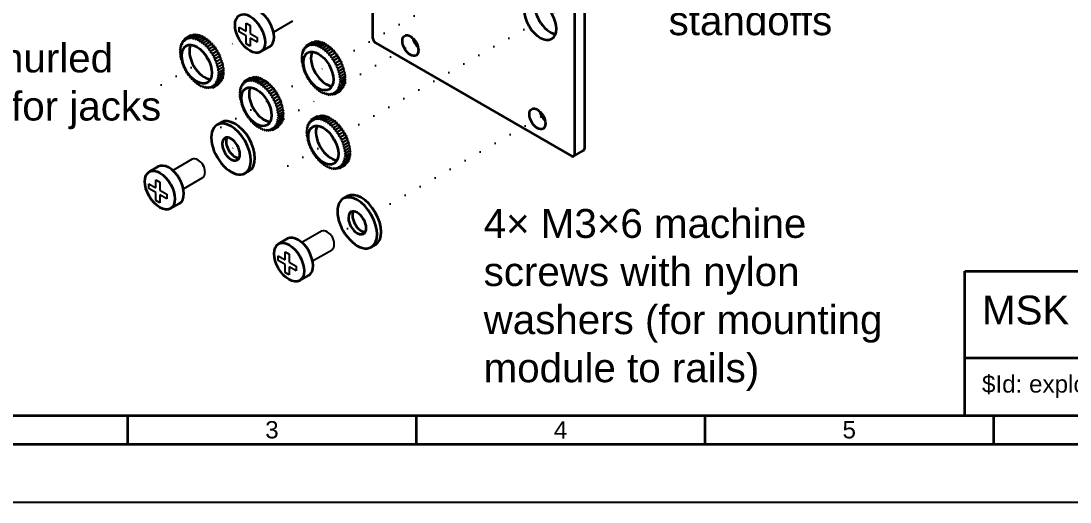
# Model space of a CAD drawing. Header units: millimetres. Extents: x 0 to 420, y 0 to 297.
# Drawn here: x 96.5 to 278.2, y 0 to 83.3 of the extents above; entities that cross this region are included whole.
import ezdxf

# ---------------------------------------------------------------- set-up
doc = ezdxf.new("R2010")
doc.units = ezdxf.units.MM
doc.linetypes.add('ACAD_ISO07W100', pattern=[3, 0.1, -2.9])
for name, color, linetype, lineweight, true_color in [('assembly lines', 14, 'ACAD_ISO07W100', 25, 0x800000), ('details', 7, 'Continuous', 25, 0x000000), ('frame', 5, 'Continuous', 35, 0x0000ff), ('holes', 7, 'Continuous', 35, 0x000000), ('notes', 94, 'Continuous', 25, 0x008000), ('outlines', 7, 'Continuous', 35, 0x000000), ('paper outline', 1, 'Continuous', 25, 0xff0000)]:
    doc.layers.add(name, color=color, linetype=linetype, lineweight=lineweight, true_color=true_color)
doc.styles.add('textstyle16', font='')
doc.styles.add('textstyle18', font='')
doc.styles.add('textstyle20', font='')
doc.styles.add('textstyle28', font='')
doc.styles.add('textstyle29', font='')
doc.styles.add('textstyle31', font='')
doc.styles.add('textstyle32', font='')
doc.styles.add('textstyle34', font='')
doc.styles.get('textstyle16').set_extended_font_data('Nimbus Sans L')
doc.styles.get('textstyle18').set_extended_font_data('Nimbus Sans L')
doc.styles.get('textstyle20').set_extended_font_data('Nimbus Sans L')
doc.styles.get('textstyle28').set_extended_font_data('Nimbus Sans L')
doc.styles.get('textstyle29').set_extended_font_data('Nimbus Sans L')
doc.styles.get('textstyle31').set_extended_font_data('Nimbus Sans L')
doc.styles.get('textstyle32').set_extended_font_data('Nimbus Sans L')
doc.styles.get('textstyle34').set_extended_font_data('Nimbus Sans L')

msp = doc.modelspace()

# ---------------------------------------------------------------- linework, layer by layer
at = {"layer": 'assembly lines'}
for p, q in [((151.62, 76.72), (262.54, 140.76)), ((152.48, 63.88), (262.54, 127.42)), ((130.55, 77.89), (134.36, 80.09)), ((152.76, 72.59), (164.73, 79.51)), ((120.82, 72.28), (128.82, 76.9)), ((140.9, 70.53), (149.89, 75.72)), ((131.17, 64.91), (139.17, 69.53)), ((142.04, 66.4), (149.64, 70.79)), ((157.9, 50.16), (186.73, 66.81)), ((136.05, 62.95), (138.71, 64.49)), ((142.75, 58.26), (150.75, 62.88)), ((128.03, 58.31), (134.01, 61.77)), ((150.48, 45.88), (155.87, 48.99))]:
    msp.add_line(p, q, dxfattribs=at)
at = {"layer": 'details'}
for p, q in [((134.31, 81.46), (134.31, 82.26)), ((134.31, 82.26), (135.52, 81.56)), ((135.52, 82.96), (136.21, 82.56)), ((135.52, 81.56), (135.52, 82.96)), ((136.21, 82.56), (136.21, 81.16)), ((140.27, 81.38), (143.64, 83.33)), ((124.62, 80.05), (124.73, 79.65)), ((124.93, 79.85), (124.62, 80.05)), ((124.85, 80.25), (125.97, 80.9)), ((124.85, 80.25), (124.93, 79.85)), ((125.15, 80.01), (124.85, 80.25)), ((125.1, 80.4), (125.15, 80.01)), ((125.4, 80.13), (125.1, 80.4)), ((125.38, 80.5), (125.4, 80.13)), ((125.68, 80.2), (125.38, 80.5)), ((125.8, 80.35), (125.48, 80.55)), ((125.69, 80.55), (125.68, 80.2)), ((125.69, 80.55), (126.55, 81.05)), ((125.97, 80.22), (125.69, 80.55)), ((125.71, 80.75), (125.8, 80.35)), ((126.02, 80.51), (125.71, 80.75)), ((125.97, 80.9), (126.02, 80.51)), ((126.27, 80.63), (125.97, 80.9)), ((126.01, 80.55), (125.97, 80.22)), ((126.01, 80.55), (126.88, 81.05)), ((126.27, 80.2), (126.01, 80.55)), ((126.35, 80.51), (126.27, 80.2)), ((126.35, 80.51), (127.22, 81.01)), ((126.59, 80.14), (126.35, 80.51)), ((126.66, 80.93), (126.55, 81.05)), ((126.7, 80.41), (126.59, 80.14)), ((126.7, 80.41), (127.57, 80.91)), ((126.92, 80.03), (126.7, 80.41)), ((127, 80.88), (126.88, 81.05)), ((127.06, 80.27), (126.92, 80.03)), ((127.06, 80.27), (127.92, 80.77)), ((127.25, 79.88), (127.06, 80.27)), ((127.36, 80.79), (127.22, 81.01)), ((127.42, 80.09), (127.25, 79.88)), ((127.42, 80.09), (128.29, 80.59)), ((127.59, 79.68), (127.42, 80.09)), ((127.79, 80.53), (127.57, 80.91)), ((127.78, 79.85), (128.65, 80.35)), ((128.08, 80.46), (127.92, 80.77)), ((128.14, 79.58), (129.01, 80.08)), ((128.43, 80.23), (128.29, 80.59)), ((128.79, 79.95), (128.65, 80.35)), ((129.01, 80.08), (128.79, 79.95)), ((129.12, 79.68), (129.01, 80.08)), ((135.52, 80.76), (134.31, 81.46)), ((135.52, 79.36), (135.52, 80.76)), ((136.21, 81.16), (137.42, 80.46)), ((137.42, 79.66), (136.21, 80.36)), ((136.21, 80.36), (136.21, 78.96)), ((137.42, 80.46), (137.42, 79.66)), ((123.98, 78.49), (124.22, 78.13)), ((124.26, 78.49), (123.98, 78.49)), ((124.03, 78.87), (124.26, 78.49)), ((124.33, 78.83), (124.03, 78.87)), ((124.13, 79.22), (124.33, 78.83)), ((124.43, 79.14), (124.13, 79.22)), ((124.26, 79.54), (124.43, 79.14)), ((124.57, 79.41), (124.26, 79.54)), ((124.42, 79.82), (124.57, 79.41)), ((124.73, 79.65), (124.42, 79.82)), ((127.78, 79.85), (127.59, 79.68)), ((127.92, 79.45), (127.78, 79.85)), ((128.14, 79.58), (127.92, 79.45)), ((128.25, 79.18), (128.14, 79.58)), ((128.49, 79.27), (128.25, 79.18)), ((128.49, 79.27), (129.36, 79.77)), ((128.57, 78.88), (128.49, 79.27)), ((128.83, 78.93), (128.57, 78.88)), ((128.83, 78.93), (129.7, 79.43)), ((128.88, 78.54), (128.83, 78.93)), ((129.15, 78.55), (128.88, 78.54)), ((129.36, 79.77), (129.12, 79.68)), ((129.15, 78.55), (130.02, 79.05)), ((129.17, 78.18), (129.15, 78.55)), ((129.46, 78.15), (129.17, 78.18)), ((129.43, 79.38), (129.36, 79.77)), ((129.7, 79.43), (129.43, 79.38)), ((129.44, 77.8), (129.46, 78.15)), ((129.46, 78.15), (130.32, 78.65)), ((129.74, 79.04), (129.7, 79.43)), ((130.02, 79.05), (129.74, 79.04)), ((129.74, 77.72), (130.6, 78.22)), ((130.03, 78.68), (130.02, 79.05)), ((130.32, 78.65), (130.03, 78.68)), ((130.3, 78.3), (130.32, 78.65)), ((130.6, 78.22), (130.3, 78.3)), ((130.55, 77.89), (130.6, 78.22)), ((136.21, 78.96), (135.52, 79.36)), ((145.32, 78.37), (145.5, 77.97)), ((145.63, 78.24), (145.32, 78.37)), ((145.49, 78.64), (145.63, 78.24)), ((145.8, 78.48), (145.49, 78.64)), ((145.68, 78.88), (145.8, 78.48)), ((146, 78.68), (145.68, 78.88)), ((145.91, 79.08), (147.03, 79.72)), ((145.91, 79.08), (146, 78.68)), ((146.22, 78.84), (145.91, 79.08)), ((146.17, 79.22), (146.22, 78.84)), ((146.47, 78.95), (146.17, 79.22)), ((146.45, 79.32), (146.47, 78.95)), ((146.74, 79.02), (146.45, 79.32)), ((146.86, 79.18), (146.55, 79.38)), ((146.75, 79.38), (146.74, 79.02)), ((146.75, 79.38), (147.62, 79.88)), ((147.03, 79.05), (146.75, 79.38)), ((146.78, 79.58), (146.86, 79.18)), ((147.09, 79.34), (146.78, 79.58)), ((147.03, 79.72), (147.09, 79.34)), ((147.34, 79.45), (147.03, 79.72)), ((147.08, 79.38), (147.03, 79.05)), ((147.08, 79.38), (147.94, 79.88)), ((147.34, 79.03), (147.08, 79.38)), ((147.42, 79.33), (147.34, 79.03)), ((147.42, 79.33), (148.28, 79.83)), ((147.66, 78.97), (147.42, 79.33)), ((147.72, 79.75), (147.62, 79.88)), ((147.77, 79.24), (147.66, 78.97)), ((147.77, 79.24), (148.63, 79.74)), ((147.99, 78.86), (147.77, 79.24)), ((148.07, 79.71), (147.94, 79.88)), ((148.12, 79.1), (147.99, 78.86)), ((148.12, 79.1), (148.99, 79.6)), ((148.32, 78.7), (148.12, 79.1)), ((148.42, 79.62), (148.28, 79.83)), ((148.49, 78.91), (148.32, 78.7)), ((148.49, 78.91), (149.35, 79.41)), ((148.65, 78.51), (148.49, 78.91)), ((148.85, 79.36), (148.63, 79.74)), ((148.85, 78.68), (148.65, 78.51)), ((148.85, 78.68), (149.71, 79.18)), ((148.99, 78.28), (148.85, 78.68)), ((149.14, 79.29), (148.99, 79.6)), ((149.21, 78.41), (148.99, 78.28)), ((149.21, 78.41), (150.07, 78.91)), ((149.32, 78.01), (149.21, 78.41)), ((149.5, 79.06), (149.35, 79.41)), ((149.56, 78.1), (150.42, 78.6)), ((149.85, 78.78), (149.71, 79.18)), ((150.07, 78.91), (149.85, 78.78)), ((149.9, 77.75), (150.76, 78.25)), ((150.18, 78.51), (150.07, 78.91)), ((150.42, 78.6), (150.18, 78.51)), ((150.5, 78.2), (150.42, 78.6)), ((150.76, 78.25), (150.5, 78.2)), ((150.81, 77.87), (150.76, 78.25)), ((124.22, 78.13), (123.96, 78.09)), ((123.96, 78.09), (124.22, 77.74)), ((124.22, 77.74), (123.98, 77.66)), ((123.98, 77.66), (124.26, 77.33)), ((124.26, 77.33), (124.03, 77.21)), ((124.03, 77.21), (124.33, 76.91)), ((124.33, 76.91), (124.13, 76.75)), ((124.13, 76.75), (124.43, 76.49)), ((124.43, 76.49), (124.26, 76.29)), ((129.74, 77.72), (129.44, 77.8)), ((129.69, 77.39), (129.74, 77.72)), ((129.99, 77.28), (129.69, 77.39)), ((129.91, 76.98), (129.99, 77.28)), ((130.22, 76.82), (129.91, 76.98)), ((129.99, 77.28), (130.86, 77.78)), ((130.11, 76.55), (130.22, 76.82)), ((130.42, 76.35), (130.11, 76.55)), ((130.22, 76.82), (131.09, 77.32)), ((130.28, 76.12), (130.42, 76.35)), ((130.42, 76.35), (131.29, 76.85)), ((130.86, 77.78), (130.55, 77.89)), ((130.59, 75.89), (131.45, 76.39)), ((130.78, 77.48), (130.86, 77.78)), ((131.09, 77.32), (130.78, 77.48)), ((130.97, 77.05), (131.09, 77.32)), ((131.29, 76.85), (130.97, 77.05)), ((131.14, 76.62), (131.29, 76.85)), ((131.45, 76.39), (131.14, 76.62)), ((131.28, 76.18), (131.45, 76.39)), ((145.29, 76.95), (145.02, 76.91)), ((145.02, 76.91), (145.29, 76.57)), ((145.04, 77.32), (145.29, 76.95)), ((145.32, 77.32), (145.04, 77.32)), ((145.29, 76.57), (145.04, 76.48)), ((145.04, 76.48), (145.32, 76.16)), ((145.1, 77.7), (145.32, 77.32)), ((145.39, 77.66), (145.1, 77.7)), ((145.19, 78.05), (145.39, 77.66)), ((145.5, 77.97), (145.19, 78.05)), ((149.56, 78.1), (149.32, 78.01)), ((149.63, 77.7), (149.56, 78.1)), ((149.9, 77.75), (149.63, 77.7)), ((149.94, 77.37), (149.9, 77.75)), ((150.22, 77.38), (149.94, 77.37)), ((150.22, 77.38), (151.08, 77.88)), ((150.23, 77.01), (150.22, 77.38)), ((150.52, 76.97), (150.23, 77.01)), ((150.5, 76.62), (150.52, 76.97)), ((150.8, 76.55), (150.5, 76.62)), ((150.52, 76.97), (151.39, 77.47)), ((150.75, 76.22), (150.8, 76.55)), ((150.8, 76.55), (151.67, 77.05)), ((151.08, 77.88), (150.81, 77.87)), ((151.06, 76.1), (151.93, 76.6)), ((151.1, 77.51), (151.08, 77.88)), ((151.39, 77.47), (151.1, 77.51)), ((151.37, 77.12), (151.39, 77.47)), ((151.67, 77.05), (151.37, 77.12)), ((151.62, 76.72), (151.67, 77.05)), ((151.93, 76.6), (151.62, 76.72)), ((151.84, 76.3), (151.93, 76.6)), ((124.26, 76.29), (124.57, 76.05)), ((124.57, 76.05), (124.42, 75.82)), ((124.42, 75.82), (124.73, 75.62)), ((124.73, 75.62), (124.62, 75.35)), ((124.62, 75.35), (124.93, 75.19)), ((124.93, 75.19), (124.85, 74.9)), ((124.85, 74.9), (125.15, 74.78)), ((125.15, 74.78), (125.1, 74.45)), ((130.59, 75.89), (130.28, 76.12)), ((130.41, 75.68), (130.59, 75.89)), ((130.72, 75.42), (130.41, 75.68)), ((130.52, 75.26), (130.72, 75.42)), ((130.81, 74.96), (130.52, 75.26)), ((130.59, 74.84), (130.81, 74.96)), ((130.87, 74.51), (130.59, 74.84)), ((130.72, 75.42), (131.58, 75.92)), ((130.81, 74.96), (131.68, 75.46)), ((130.87, 74.51), (131.73, 75.01)), ((130.88, 74.09), (131.75, 74.59)), ((131.58, 75.92), (131.28, 76.18)), ((131.38, 75.76), (131.58, 75.92)), ((131.68, 75.46), (131.38, 75.76)), ((131.45, 75.34), (131.68, 75.46)), ((131.73, 75.01), (131.45, 75.34)), ((131.75, 74.59), (131.52, 74.89)), ((145.32, 76.16), (145.1, 76.04)), ((145.1, 76.04), (145.39, 75.74)), ((145.39, 75.74), (145.19, 75.58)), ((145.19, 75.58), (145.5, 75.31)), ((145.5, 75.31), (145.32, 75.11)), ((145.32, 75.11), (145.63, 74.88)), ((145.63, 74.88), (145.49, 74.64)), ((145.49, 74.64), (145.8, 74.45)), ((151.06, 76.1), (150.75, 76.22)), ((150.98, 75.8), (151.06, 76.1)), ((151.29, 75.65), (150.98, 75.8)), ((151.17, 75.38), (151.29, 75.65)), ((151.49, 75.18), (151.17, 75.38)), ((151.29, 75.65), (152.16, 76.15)), ((151.34, 74.94), (151.49, 75.18)), ((151.65, 74.71), (151.34, 74.94)), ((151.48, 74.51), (151.65, 74.71)), ((151.78, 74.25), (151.48, 74.51)), ((151.49, 75.18), (152.35, 75.68)), ((151.65, 74.71), (152.52, 75.21)), ((151.78, 74.25), (152.65, 74.75)), ((152.16, 76.15), (151.84, 76.3)), ((152.04, 75.88), (152.16, 76.15)), ((152.35, 75.68), (152.04, 75.88)), ((152.21, 75.44), (152.35, 75.68)), ((152.52, 75.21), (152.21, 75.44)), ((152.34, 75.01), (152.52, 75.21)), ((152.65, 74.75), (152.34, 75.01)), ((152.45, 74.58), (152.65, 74.75)), ((152.74, 74.29), (152.45, 74.58)), ((125.1, 74.45), (125.4, 74.37)), ((125.4, 74.37), (125.38, 74.02)), ((125.38, 74.02), (125.68, 73.99)), ((125.68, 73.99), (125.69, 73.62)), ((125.69, 73.62), (125.97, 73.63)), ((125.97, 73.63), (126.01, 73.24)), ((126.01, 73.24), (126.27, 73.29)), ((126.27, 73.29), (126.35, 72.9)), ((126.35, 72.9), (126.59, 72.99)), ((126.59, 72.99), (126.7, 72.59)), ((126.7, 72.59), (126.92, 72.72)), ((126.92, 72.72), (127.06, 72.32)), ((130.42, 72.35), (130.28, 72.76)), ((130.28, 72.76), (130.59, 72.63)), ((130.59, 72.63), (130.41, 73.03)), ((130.41, 73.03), (130.72, 72.95)), ((130.72, 72.95), (130.52, 73.34)), ((130.81, 73.3), (130.59, 73.68)), ((130.59, 72.63), (131.45, 73.13)), ((130.88, 74.09), (130.62, 74.43)), ((130.87, 73.68), (130.62, 74.04)), ((131.58, 73.45), (130.72, 72.95)), ((130.86, 72.42), (130.78, 72.82)), ((130.78, 72.82), (131.09, 72.62)), ((130.81, 73.3), (131.68, 73.8)), ((131.73, 74.18), (130.87, 73.68)), ((131.09, 72.62), (130.97, 73.02)), ((130.97, 73.02), (131.29, 72.85)), ((131.29, 72.85), (131.14, 73.26)), ((131.14, 73.26), (131.45, 73.13)), ((131.45, 73.13), (131.28, 73.53)), ((131.28, 73.53), (131.58, 73.45)), ((131.58, 73.45), (131.47, 73.68)), ((131.68, 73.8), (131.52, 74.06)), ((131.73, 74.18), (131.54, 74.46)), ((134.96, 72.69), (135.08, 72.29)), ((135.27, 72.49), (134.96, 72.69)), ((135.19, 72.88), (136.31, 73.53)), ((135.19, 72.88), (135.27, 72.49)), ((135.5, 72.65), (135.19, 72.88)), ((135.45, 73.03), (135.5, 72.65)), ((135.75, 72.76), (135.45, 73.03)), ((135.73, 73.13), (135.75, 72.76)), ((136.02, 72.83), (135.73, 73.13)), ((136.14, 72.99), (135.83, 73.19)), ((136.03, 73.19), (136.02, 72.83)), ((136.03, 73.19), (136.9, 73.69)), ((136.31, 72.86), (136.03, 73.19)), ((136.06, 73.38), (136.14, 72.99)), ((136.36, 73.15), (136.06, 73.38)), ((136.31, 73.53), (136.36, 73.15)), ((136.61, 73.26), (136.31, 73.53)), ((136.36, 73.19), (136.31, 72.86)), ((136.36, 73.19), (137.22, 73.69)), ((136.62, 72.84), (136.36, 73.19)), ((136.69, 73.14), (136.62, 72.84)), ((136.69, 73.14), (137.56, 73.64)), ((136.93, 72.77), (136.69, 73.14)), ((137, 73.56), (136.9, 73.69)), ((137.04, 73.05), (136.93, 72.77)), ((137.04, 73.05), (137.91, 73.55)), ((137.26, 72.67), (137.04, 73.05)), ((137.35, 73.52), (137.22, 73.69)), ((137.4, 72.91), (137.26, 72.67)), ((137.4, 72.91), (138.27, 73.41)), ((137.6, 72.51), (137.4, 72.91)), ((137.7, 73.43), (137.56, 73.64)), ((137.76, 72.72), (137.6, 72.51)), ((137.76, 72.72), (138.63, 73.22)), ((137.93, 72.32), (137.76, 72.72)), ((138.13, 73.17), (137.91, 73.55)), ((138.13, 72.49), (138.99, 72.99)), ((138.42, 73.1), (138.27, 73.41)), ((138.48, 72.22), (139.35, 72.72)), ((138.78, 72.87), (138.63, 73.22)), ((139.13, 72.59), (138.99, 72.99)), ((139.35, 72.72), (139.13, 72.59)), ((139.46, 72.32), (139.35, 72.72)), ((145.8, 74.45), (145.68, 74.18)), ((145.68, 74.18), (146, 74.02)), ((146, 74.02), (145.91, 73.72)), ((145.91, 73.72), (146.22, 73.6)), ((146.22, 73.6), (146.17, 73.28)), ((146.17, 73.28), (146.47, 73.2)), ((146.47, 73.2), (146.45, 72.85)), ((146.45, 72.85), (146.74, 72.82)), ((146.74, 72.82), (146.75, 72.45)), ((151.58, 74.08), (151.78, 74.25)), ((151.88, 73.79), (151.58, 74.08)), ((151.65, 73.66), (151.88, 73.79)), ((151.93, 73.34), (151.65, 73.66)), ((151.95, 72.91), (151.69, 73.26)), ((151.93, 72.51), (151.69, 72.87)), ((151.88, 73.79), (152.74, 74.29)), ((151.93, 73.34), (152.8, 73.84)), ((152.8, 73.01), (151.93, 72.51)), ((151.95, 72.91), (152.82, 73.41)), ((152.52, 74.16), (152.74, 74.29)), ((152.8, 73.84), (152.52, 74.16)), ((152.82, 73.41), (152.58, 73.72)), ((152.74, 72.62), (152.59, 72.88)), ((152.8, 73.01), (152.61, 73.29)), ((127.06, 72.32), (127.25, 72.49)), ((127.25, 72.49), (127.42, 72.09)), ((127.42, 72.09), (127.59, 72.29)), ((127.59, 72.29), (127.78, 71.9)), ((127.78, 71.9), (127.92, 72.14)), ((127.92, 72.14), (128.14, 71.76)), ((128.14, 71.76), (128.25, 72.03)), ((128.25, 72.03), (128.49, 71.66)), ((128.49, 71.66), (128.57, 71.97)), ((128.57, 71.97), (128.83, 71.62)), ((128.83, 71.62), (128.88, 71.95)), ((128.88, 71.95), (129.15, 71.62)), ((129.15, 71.62), (129.17, 71.97)), ((129.17, 71.97), (129.46, 71.67)), ((129.46, 71.67), (129.44, 72.05)), ((129.44, 72.05), (129.74, 71.77)), ((129.74, 71.77), (129.69, 72.16)), ((129.69, 72.16), (129.99, 71.92)), ((129.74, 71.77), (130.86, 72.42)), ((129.99, 71.92), (129.91, 72.32)), ((129.91, 72.32), (130.22, 72.12)), ((130.22, 72.12), (130.11, 72.52)), ((130.11, 72.52), (130.42, 72.35)), ((130.32, 72.17), (130.3, 72.55)), ((130.3, 72.55), (130.6, 72.27)), ((130.6, 72.27), (130.55, 72.66)), ((130.55, 72.66), (130.86, 72.42)), ((134.32, 71.13), (134.56, 70.76)), ((134.6, 71.13), (134.32, 71.13)), ((134.38, 71.51), (134.6, 71.13)), ((134.67, 71.47), (134.38, 71.51)), ((134.47, 71.86), (134.67, 71.47)), ((134.77, 71.78), (134.47, 71.86)), ((134.6, 72.18), (134.77, 71.78)), ((134.91, 72.05), (134.6, 72.18)), ((134.76, 72.45), (134.91, 72.05)), ((135.08, 72.29), (134.76, 72.45)), ((138.13, 72.49), (137.93, 72.32)), ((138.27, 72.09), (138.13, 72.49)), ((138.48, 72.22), (138.27, 72.09)), ((138.59, 71.82), (138.48, 72.22)), ((138.83, 71.91), (138.59, 71.82)), ((138.83, 71.91), (139.7, 72.41)), ((138.91, 71.51), (138.83, 71.91)), ((139.17, 71.56), (138.91, 71.51)), ((139.17, 71.56), (140.04, 72.06)), ((139.22, 71.18), (139.17, 71.56)), ((139.5, 71.19), (139.22, 71.18)), ((139.7, 72.41), (139.46, 72.32)), ((139.5, 71.19), (140.36, 71.69)), ((139.51, 70.82), (139.5, 71.19)), ((139.78, 72.01), (139.7, 72.41)), ((140.04, 72.06), (139.78, 72.01)), ((139.8, 70.78), (140.67, 71.28)), ((140.09, 71.68), (140.04, 72.06)), ((140.36, 71.69), (140.09, 71.68)), ((140.38, 71.32), (140.36, 71.69)), ((140.67, 71.28), (140.38, 71.32)), ((140.65, 70.93), (140.67, 71.28)), ((140.95, 70.86), (140.65, 70.93)), ((146.75, 72.45), (147.03, 72.46)), ((147.03, 72.46), (147.08, 72.07)), ((147.08, 72.07), (147.34, 72.12)), ((147.34, 72.12), (147.42, 71.73)), ((147.42, 71.73), (147.66, 71.82)), ((147.66, 71.82), (147.77, 71.42)), ((147.77, 71.42), (147.99, 71.55)), ((147.99, 71.55), (148.12, 71.14)), ((148.12, 71.14), (148.32, 71.31)), ((148.32, 71.31), (148.49, 70.91)), ((148.49, 70.91), (148.65, 71.12)), ((148.65, 71.12), (148.85, 70.73)), ((148.85, 70.73), (148.99, 70.97)), ((148.99, 70.97), (149.21, 70.58)), ((150.52, 70.5), (150.5, 70.87)), ((150.5, 70.87), (150.8, 70.6)), ((150.8, 70.6), (150.75, 70.99)), ((150.75, 70.99), (151.06, 70.75)), ((150.8, 70.6), (151.93, 71.25)), ((151.06, 70.75), (150.98, 71.15)), ((150.98, 71.15), (151.29, 70.94)), ((151.29, 70.94), (151.17, 71.35)), ((151.17, 71.35), (151.49, 71.18)), ((151.49, 71.18), (151.34, 71.58)), ((151.34, 71.58), (151.65, 71.46)), ((151.39, 71), (151.37, 71.37)), ((151.37, 71.37), (151.67, 71.1)), ((151.65, 71.46), (151.48, 71.86)), ((151.48, 71.86), (151.78, 71.77)), ((151.78, 71.77), (151.58, 72.17)), ((151.67, 71.1), (151.62, 71.49)), ((151.62, 71.49), (151.93, 71.25)), ((151.88, 72.12), (151.65, 72.51)), ((151.65, 71.46), (152.52, 71.96)), ((152.65, 72.27), (151.78, 71.77)), ((151.93, 71.25), (151.84, 71.65)), ((151.84, 71.65), (152.16, 71.44)), ((151.88, 72.12), (152.74, 72.62)), ((152.16, 71.44), (152.04, 71.85)), ((152.04, 71.85), (152.35, 71.68)), ((152.35, 71.68), (152.21, 72.08)), ((152.21, 72.08), (152.52, 71.96)), ((152.52, 71.96), (152.34, 72.36)), ((152.34, 72.36), (152.65, 72.27)), ((152.65, 72.27), (152.53, 72.5)), ((134.56, 70.76), (134.3, 70.72)), ((134.3, 70.72), (134.56, 70.38)), ((134.56, 70.38), (134.32, 70.29)), ((134.32, 70.29), (134.6, 69.97)), ((134.6, 69.97), (134.38, 69.85)), ((134.38, 69.85), (134.67, 69.55)), ((134.67, 69.55), (134.47, 69.39)), ((134.47, 69.39), (134.77, 69.12)), ((134.77, 69.12), (134.6, 68.92)), ((139.8, 70.78), (139.51, 70.82)), ((139.78, 70.43), (139.8, 70.78)), ((140.08, 70.36), (139.78, 70.43)), ((140.03, 70.03), (140.08, 70.36)), ((140.34, 69.91), (140.03, 70.03)), ((140.08, 70.36), (140.95, 70.86)), ((140.25, 69.61), (140.34, 69.91)), ((140.57, 69.46), (140.25, 69.61)), ((140.34, 69.91), (141.2, 70.41)), ((140.45, 69.19), (140.57, 69.46)), ((140.76, 68.99), (140.45, 69.19)), ((140.57, 69.46), (141.43, 69.96)), ((140.76, 68.99), (141.63, 69.49)), ((140.9, 70.53), (140.95, 70.86)), ((141.2, 70.41), (140.9, 70.53)), ((141.12, 70.11), (141.2, 70.41)), ((141.43, 69.96), (141.12, 70.11)), ((141.32, 69.69), (141.43, 69.96)), ((141.63, 69.49), (141.32, 69.69)), ((141.49, 69.25), (141.63, 69.49)), ((141.79, 69.02), (141.49, 69.25)), ((149.21, 70.58), (149.32, 70.86)), ((149.32, 70.86), (149.56, 70.49)), ((149.56, 70.49), (149.63, 70.8)), ((149.63, 70.8), (149.9, 70.44)), ((149.9, 70.44), (149.94, 70.78)), ((149.94, 70.78), (150.22, 70.45)), ((150.22, 70.45), (150.23, 70.8)), ((150.23, 70.8), (150.52, 70.5)), ((134.6, 68.92), (134.91, 68.69)), ((134.91, 68.69), (134.76, 68.45)), ((134.76, 68.45), (135.08, 68.26)), ((135.08, 68.26), (134.96, 67.99)), ((134.96, 67.99), (135.27, 67.83)), ((135.27, 67.83), (135.19, 67.53)), ((135.19, 67.53), (135.5, 67.41)), ((135.5, 67.41), (135.45, 67.09)), ((140.62, 68.75), (140.76, 68.99)), ((140.93, 68.52), (140.62, 68.75)), ((140.76, 68.32), (140.93, 68.52)), ((141.06, 68.06), (140.76, 68.32)), ((140.86, 67.89), (141.06, 68.06)), ((141.15, 67.6), (140.86, 67.89)), ((140.93, 68.52), (141.79, 69.02)), ((140.93, 67.47), (141.15, 67.6)), ((141.21, 67.15), (140.93, 67.47)), ((141.06, 68.06), (141.92, 68.56)), ((141.15, 67.6), (142.02, 68.1)), ((141.21, 67.15), (142.08, 67.65)), ((141.62, 68.82), (141.79, 69.02)), ((141.92, 68.56), (141.62, 68.82)), ((141.73, 68.39), (141.92, 68.56)), ((142.02, 68.1), (141.73, 68.39)), ((141.8, 67.97), (142.02, 68.1)), ((142.08, 67.65), (141.8, 67.97)), ((142.09, 67.22), (141.86, 67.53)), ((135.45, 67.09), (135.75, 67.01)), ((135.75, 67.01), (135.73, 66.66)), ((135.73, 66.66), (136.02, 66.63)), ((136.02, 66.63), (136.03, 66.26)), ((136.03, 66.26), (136.31, 66.27)), ((136.31, 66.27), (136.36, 65.88)), ((136.36, 65.88), (136.62, 65.93)), ((136.62, 65.93), (136.69, 65.54)), ((136.69, 65.54), (136.93, 65.63)), ((136.93, 65.63), (137.04, 65.23)), ((140.93, 65.27), (140.76, 65.67)), ((140.76, 65.67), (141.06, 65.58)), ((141.06, 65.58), (140.86, 65.98)), ((141.15, 65.93), (140.93, 66.32)), ((140.93, 65.27), (141.79, 65.77)), ((141.23, 66.72), (140.96, 67.07)), ((141.21, 66.31), (140.96, 66.68)), ((141.92, 66.08), (141.06, 65.58)), ((141.2, 65.06), (141.12, 65.46)), ((141.12, 65.46), (141.43, 65.25)), ((141.15, 65.93), (142.02, 66.43)), ((142.08, 66.81), (141.21, 66.31)), ((141.23, 66.72), (142.09, 67.22)), ((141.43, 65.25), (141.32, 65.66)), ((141.32, 65.66), (141.63, 65.49)), ((141.63, 65.49), (141.49, 65.89)), ((141.49, 65.89), (141.79, 65.77)), ((141.79, 65.77), (141.62, 66.17)), ((141.62, 66.17), (141.92, 66.08)), ((141.92, 66.08), (141.81, 66.31)), ((142.02, 66.43), (141.87, 66.69)), ((142.08, 66.81), (141.88, 67.1)), ((146.18, 65.53), (146.35, 65.13)), ((146.49, 65.4), (146.18, 65.53)), ((146.34, 65.8), (146.49, 65.4)), ((146.66, 65.64), (146.34, 65.8)), ((146.54, 66.04), (146.66, 65.64)), ((146.85, 65.84), (146.54, 66.04)), ((146.77, 66.24), (147.89, 66.88)), ((146.77, 66.24), (146.85, 65.84)), ((147.08, 66), (146.77, 66.24)), ((147.03, 66.38), (147.08, 66)), ((147.33, 66.11), (147.03, 66.38)), ((147.31, 66.48), (147.33, 66.11)), ((147.6, 66.18), (147.31, 66.48)), ((147.72, 66.34), (147.41, 66.54)), ((147.61, 66.54), (147.6, 66.18)), ((147.61, 66.54), (148.48, 67.04)), ((147.89, 66.21), (147.61, 66.54)), ((147.64, 66.74), (147.72, 66.34)), ((147.94, 66.5), (147.64, 66.74)), ((147.89, 66.88), (147.94, 66.5)), ((148.19, 66.61), (147.89, 66.88)), ((147.94, 66.54), (147.89, 66.21)), ((147.94, 66.54), (148.8, 67.04)), ((148.2, 66.19), (147.94, 66.54)), ((148.27, 66.49), (148.2, 66.19)), ((148.27, 66.49), (149.14, 66.99)), ((148.51, 66.13), (148.27, 66.49)), ((148.58, 66.91), (148.48, 67.04)), ((148.62, 66.4), (148.51, 66.13)), ((148.62, 66.4), (149.49, 66.9)), ((148.84, 66.02), (148.62, 66.4)), ((148.93, 66.87), (148.8, 67.04)), ((148.98, 66.26), (148.84, 66.02)), ((148.98, 66.26), (149.85, 66.76)), ((149.18, 65.86), (148.98, 66.26)), ((149.28, 66.78), (149.14, 66.99)), ((149.34, 66.07), (149.18, 65.86)), ((149.34, 66.07), (150.21, 66.57)), ((149.51, 65.67), (149.34, 66.07)), ((149.71, 66.52), (149.49, 66.9)), ((149.71, 65.84), (149.51, 65.67)), ((149.71, 65.84), (150.57, 66.34)), ((149.85, 65.44), (149.71, 65.84)), ((150, 66.45), (149.85, 66.76)), ((150.06, 65.57), (149.85, 65.44)), ((150.06, 65.57), (150.93, 66.07)), ((150.17, 65.17), (150.06, 65.57)), ((150.36, 66.22), (150.21, 66.57)), ((150.41, 65.26), (151.28, 65.76)), ((150.71, 65.94), (150.57, 66.34)), ((150.93, 66.07), (150.71, 65.94)), ((151.04, 65.67), (150.93, 66.07)), ((151.28, 65.76), (151.04, 65.67)), ((151.36, 65.36), (151.28, 65.76)), ((137.04, 65.23), (137.26, 65.36)), ((137.26, 65.36), (137.4, 64.95)), ((137.4, 64.95), (137.6, 65.12)), ((137.6, 65.12), (137.76, 64.72)), ((137.76, 64.72), (137.93, 64.93)), ((137.93, 64.93), (138.13, 64.53)), ((138.13, 64.53), (138.27, 64.78)), ((138.27, 64.78), (138.48, 64.39)), ((138.48, 64.39), (138.59, 64.67)), ((138.59, 64.67), (138.83, 64.3)), ((138.83, 64.3), (138.91, 64.6)), ((138.91, 64.6), (139.17, 64.25)), ((139.17, 64.25), (139.22, 64.59)), ((139.22, 64.59), (139.5, 64.26)), ((139.5, 64.26), (139.51, 64.61)), ((139.51, 64.61), (139.8, 64.31)), ((139.8, 64.31), (139.78, 64.68)), ((139.78, 64.68), (140.08, 64.41)), ((140.08, 64.41), (140.03, 64.8)), ((140.03, 64.8), (140.34, 64.56)), ((140.08, 64.41), (141.2, 65.06)), ((140.34, 64.56), (140.25, 64.96)), ((140.25, 64.96), (140.57, 64.75)), ((140.57, 64.75), (140.45, 65.16)), ((140.45, 65.16), (140.76, 64.99)), ((140.76, 64.99), (140.62, 65.39)), ((140.62, 65.39), (140.93, 65.27)), ((140.67, 64.81), (140.65, 65.18)), ((140.65, 65.18), (140.95, 64.91)), ((140.95, 64.91), (140.9, 65.3)), ((140.9, 65.3), (141.2, 65.06)), ((146.14, 64.11), (145.88, 64.07)), ((145.88, 64.07), (146.14, 63.73)), ((145.9, 64.48), (146.14, 64.11)), ((146.18, 64.48), (145.9, 64.48)), ((146.14, 63.73), (145.9, 63.64)), ((145.9, 63.64), (146.18, 63.32)), ((145.96, 64.86), (146.18, 64.48)), ((146.25, 64.82), (145.96, 64.86)), ((146.05, 65.21), (146.25, 64.82)), ((146.35, 65.13), (146.05, 65.21)), ((150.41, 65.26), (150.17, 65.17)), ((150.49, 64.86), (150.41, 65.26)), ((150.75, 64.91), (150.49, 64.86)), ((150.75, 64.91), (151.62, 65.41)), ((150.8, 64.53), (150.75, 64.91)), ((151.08, 64.54), (150.8, 64.53)), ((151.08, 64.54), (151.94, 65.04)), ((151.09, 64.17), (151.08, 64.54)), ((151.38, 64.13), (151.09, 64.17)), ((151.62, 65.41), (151.36, 65.36)), ((151.36, 63.78), (151.38, 64.13)), ((151.66, 63.71), (151.36, 63.78)), ((151.38, 64.13), (152.25, 64.63)), ((151.61, 63.38), (151.66, 63.71)), ((151.67, 65.03), (151.62, 65.41)), ((151.66, 63.71), (152.53, 64.21)), ((151.94, 65.04), (151.67, 65.03)), ((151.92, 63.26), (152.78, 63.76)), ((151.96, 64.67), (151.94, 65.04)), ((152.25, 64.63), (151.96, 64.67)), ((152.23, 64.28), (152.25, 64.63)), ((152.53, 64.21), (152.23, 64.28)), ((152.48, 63.88), (152.53, 64.21)), ((152.78, 63.76), (152.48, 63.88)), ((152.7, 63.46), (152.78, 63.76)), ((146.18, 63.32), (145.96, 63.2)), ((145.96, 63.2), (146.25, 62.9)), ((146.25, 62.9), (146.05, 62.74)), ((146.05, 62.74), (146.35, 62.47)), ((146.35, 62.47), (146.18, 62.27)), ((146.18, 62.27), (146.49, 62.04)), ((146.49, 62.04), (146.34, 61.8)), ((146.34, 61.8), (146.66, 61.61)), ((151.92, 63.26), (151.61, 63.38)), ((151.83, 62.96), (151.92, 63.26)), ((152.15, 62.81), (151.83, 62.96)), ((152.03, 62.54), (152.15, 62.81)), ((152.34, 62.34), (152.03, 62.54)), ((152.15, 62.81), (153.01, 63.31)), ((152.2, 62.1), (152.34, 62.34)), ((152.51, 61.87), (152.2, 62.1)), ((152.34, 62.34), (153.21, 62.84)), ((152.34, 61.67), (152.51, 61.87)), ((152.51, 61.87), (153.38, 62.37)), ((152.64, 61.41), (153.5, 61.91)), ((153.01, 63.31), (152.7, 63.46)), ((152.9, 63.04), (153.01, 63.31)), ((153.21, 62.84), (152.9, 63.04)), ((153.07, 62.6), (153.21, 62.84)), ((153.38, 62.37), (153.07, 62.6)), ((153.2, 62.17), (153.38, 62.37)), ((153.5, 61.91), (153.2, 62.17)), ((153.31, 61.74), (153.5, 61.91)), ((146.66, 61.61), (146.54, 61.34)), ((146.54, 61.34), (146.85, 61.18)), ((146.85, 61.18), (146.77, 60.88)), ((146.77, 60.88), (147.08, 60.76)), ((147.08, 60.76), (147.03, 60.44)), ((147.03, 60.44), (147.33, 60.36)), ((147.33, 60.36), (147.31, 60.01)), ((147.31, 60.01), (147.6, 59.98)), ((147.6, 59.98), (147.61, 59.61)), ((152.64, 61.41), (152.34, 61.67)), ((152.44, 61.24), (152.64, 61.41)), ((152.73, 60.95), (152.44, 61.24)), ((152.51, 60.82), (152.73, 60.95)), ((152.79, 60.5), (152.51, 60.82)), ((152.81, 60.07), (152.54, 60.42)), ((152.79, 59.67), (152.54, 60.03)), ((152.73, 60.95), (153.6, 61.45)), ((152.79, 60.5), (153.66, 61)), ((153.66, 60.17), (152.79, 59.67)), ((152.81, 60.07), (153.67, 60.57)), ((153.6, 61.45), (153.31, 61.74)), ((153.38, 61.32), (153.6, 61.45)), ((153.66, 61), (153.38, 61.32)), ((153.67, 60.57), (153.44, 60.88)), ((153.6, 59.78), (153.45, 60.04)), ((153.66, 60.17), (153.46, 60.45)), ((126.19, 59.38), (122.82, 57.43)), ((147.61, 59.61), (147.89, 59.62)), ((147.89, 59.62), (147.94, 59.23)), ((147.94, 59.23), (148.2, 59.28)), ((148.2, 59.28), (148.27, 58.89)), ((148.27, 58.89), (148.51, 58.98)), ((148.51, 58.98), (148.62, 58.58)), ((148.62, 58.58), (148.84, 58.71)), ((148.84, 58.71), (148.98, 58.3)), ((148.98, 58.3), (149.18, 58.47)), ((149.18, 58.47), (149.34, 58.07)), ((149.34, 58.07), (149.51, 58.28)), ((149.51, 58.28), (149.71, 57.89)), ((151.66, 57.76), (152.78, 58.41)), ((151.92, 57.91), (151.83, 58.31)), ((151.83, 58.31), (152.15, 58.1)), ((152.15, 58.1), (152.03, 58.51)), ((152.03, 58.51), (152.34, 58.34)), ((152.34, 58.34), (152.2, 58.74)), ((152.2, 58.74), (152.51, 58.62)), ((152.25, 58.16), (152.23, 58.53)), ((152.23, 58.53), (152.53, 58.26)), ((152.51, 58.62), (152.34, 59.02)), ((152.34, 59.02), (152.64, 58.93)), ((152.64, 58.93), (152.44, 59.33)), ((152.53, 58.26), (152.48, 58.65)), ((152.48, 58.65), (152.78, 58.41)), ((152.73, 59.28), (152.51, 59.67)), ((152.51, 58.62), (153.38, 59.12)), ((153.5, 59.43), (152.64, 58.93)), ((152.78, 58.41), (152.7, 58.81)), ((152.7, 58.81), (153.01, 58.6)), ((152.73, 59.28), (153.6, 59.78)), ((153.01, 58.6), (152.9, 59.01)), ((152.9, 59.01), (153.21, 58.84)), ((153.21, 58.84), (153.07, 59.24)), ((153.07, 59.24), (153.38, 59.12)), ((153.38, 59.12), (153.2, 59.52)), ((153.2, 59.52), (153.5, 59.43)), ((153.5, 59.43), (153.39, 59.66)), ((149.71, 57.89), (149.85, 58.13)), ((149.85, 58.13), (150.06, 57.74)), ((150.06, 57.74), (150.17, 58.02)), ((150.17, 58.02), (150.41, 57.65)), ((150.41, 57.65), (150.49, 57.95)), ((150.49, 57.95), (150.75, 57.6)), ((150.75, 57.6), (150.8, 57.94)), ((150.8, 57.94), (151.08, 57.61)), ((151.08, 57.61), (151.09, 57.96)), ((151.09, 57.96), (151.38, 57.66)), ((151.38, 57.66), (151.36, 58.03)), ((151.36, 58.03), (151.66, 57.76)), ((151.66, 57.76), (151.61, 58.15)), ((151.61, 58.15), (151.92, 57.91)), ((118.69, 54.33), (118.69, 55.13)), ((118.69, 55.13), (119.91, 54.43)), ((119.91, 55.83), (120.6, 55.43)), ((119.91, 54.43), (119.91, 55.83)), ((120.6, 55.43), (120.6, 54.03)), ((124.65, 54.25), (128.03, 56.19)), ((119.91, 53.63), (118.69, 54.33)), ((119.91, 52.23), (119.91, 53.63)), ((120.6, 54.03), (121.81, 53.33)), ((121.81, 52.53), (120.6, 53.23)), ((120.6, 53.23), (120.6, 51.83)), ((121.81, 53.33), (121.81, 52.53)), ((120.6, 51.83), (119.91, 52.23)), ((148.57, 46.9), (145.2, 44.95)), ((147.04, 41.77), (150.41, 43.71)), ((141.07, 41.85), (141.07, 42.65)), ((141.07, 42.65), (142.29, 41.95)), ((142.29, 41.15), (141.07, 41.85)), ((142.29, 43.35), (142.98, 42.95)), ((142.29, 41.95), (142.29, 43.35)), ((142.98, 42.95), (142.98, 41.55)), ((142.29, 39.75), (142.29, 41.15)), ((142.98, 41.55), (144.19, 40.85)), ((144.19, 40.05), (142.98, 40.75)), ((142.98, 40.75), (142.98, 39.35)), ((144.19, 40.85), (144.19, 40.05)), ((142.98, 39.35), (142.29, 39.75))]:
    msp.add_line(p, q, dxfattribs=at)
for centre, major_axis, start_param, end_param in [((127.11, 57.78), (-0.92, 1.59), 5.403174, 0), ((127.34, 57.92), (-0.75, 1.3), 3.822504, 5.602278), ((127.11, 57.78), (-0.92, 1.59), 3.141593, 4.021609), ((149.49, 45.31), (-0.92, 1.59), 5.403174, 0), ((149.72, 45.44), (-0.75, 1.3), 3.822504, 5.602278), ((149.49, 45.31), (-0.92, 1.59), 3.141593, 4.021609)]:
    msp.add_ellipse(centre, major_axis=major_axis, ratio=0.57735, start_param=start_param, end_param=end_param, dxfattribs=at)
at = {"layer": 'frame'}
for p, q in [((260, 25), (260, 40)), ((260, 40), (405, 40)), ((260, 15), (260, 25)), ((260, 25), (405, 25)), ((15, 15), (405, 15)), ((115, 15), (115, 10)), ((165, 15), (165, 10)), ((215, 15), (215, 10)), ((265, 15), (265, 10)), ((10, 10), (410, 10))]:
    msp.add_line(p, q, dxfattribs=at)
at = {"layer": 'holes'}
for centre, major_axis in [((186.49, 83.52), (-1.93, 3.34)), ((163.98, 79.07), (-0.98, 1.7)), ((185.98, 66.37), (-0.98, 1.7))]:
    msp.add_ellipse(centre, major_axis=major_axis, ratio=0.57735, dxfattribs=at)
for centre, major_axis, start_param, end_param in [((188.22, 84.52), (-1.93, 3.34), 0.465583, 2.676009), ((165.71, 80.07), (-0.98, 1.7), 1.084048, 2.057544), ((187.71, 67.37), (-0.98, 1.7), 1.084048, 2.057544)]:
    msp.add_ellipse(centre, major_axis=major_axis, ratio=0.57735, start_param=start_param, end_param=end_param, dxfattribs=at)
at = {"layer": 'outlines'}
for p, q in [((157.49, 80.32), (157.49, 207.83)), ((192.39, 187.68), (192.39, 60.17)), ((194.12, 188.68), (194.12, 61.17)), ((138.04, 77.97), (139.6, 78.87)), ((157.92, 79.57), (191.96, 59.92)), ((130.5, 65.34), (131.2, 65.75)), ((192.33, 59.96), (193.99, 60.89)), ((118.75, 57.2), (120.31, 58.1)), ((135.35, 56.94), (136.05, 57.35)), ((152.35, 52.56), (153.05, 52.96)), ((122.42, 50.84), (123.98, 51.74)), ((141.13, 44.72), (142.69, 45.62)), ((157.2, 44.16), (157.9, 44.56)), ((144.81, 38.36), (146.36, 39.26))]:
    msp.add_line(p, q, dxfattribs=at)
for centre, major_axis, start_param, end_param in [((137.76, 82.05), (-1.84, 3.18), 3.141593, 0), ((157.92, 80.07), (-0.306, 0.53), 0.785398, 2.356194), ((128.29, 76.59), (-1.84, 3.18), 0.361367, 2.780226), ((149.35, 75.41), (-1.84, 3.18), 0.361367, 2.780226), ((138.63, 69.22), (-1.84, 3.18), 0.361367, 2.780226), ((132.92, 61.14), (-2.43, 4.2), 3.141593, 0), ((133.62, 61.55), (-2.43, 4.2), 3.141593, 0), ((132.92, 61.14), (-2.43, 4.2), 0, 3.141593), ((150.21, 62.57), (-1.84, 3.18), 0.361367, 2.780226), ((132.92, 61.14), (-1.09, 1.89), 0, 3.141593), ((132.92, 61.14), (-1.09, 1.89), 3.141593, 0), ((133.62, 61.55), (-1.09, 1.89), 0.327602, 2.813991), ((191.96, 60.42), (-0.306, 0.53), 2.356194, 3.926991), ((193.69, 61.42), (-0.306, 0.53), 3.134917, 3.926991), ((122.14, 54.92), (-1.84, 3.18), 3.141593, 0), ((154.78, 48.36), (-2.43, 4.2), 3.141593, 0), ((155.48, 48.76), (-2.43, 4.2), 3.141593, 0), ((154.78, 48.36), (-2.43, 4.2), 0, 3.141593), ((154.78, 48.36), (-1.09, 1.89), 0, 3.141593), ((154.78, 48.36), (-1.09, 1.89), 3.141593, 0), ((155.48, 48.76), (-1.09, 1.89), 0.327602, 2.813991), ((144.53, 42.44), (-1.84, 3.18), 3.141593, 0)]:
    msp.add_ellipse(centre, major_axis=major_axis, ratio=0.57735, start_param=start_param, end_param=end_param, dxfattribs=at)
for centre in [(136.2, 81.15), (126.99, 75.84), (148.05, 74.66), (137.33, 68.47), (148.91, 61.82), (120.59, 54.02), (142.97, 41.54)]:
    msp.add_ellipse(centre, major_axis=(-1.84, 3.18), ratio=0.57735, dxfattribs=at)
at = {"layer": 'paper outline'}
msp.add_line((0, 0), (420, 0), dxfattribs=at)

# ---------------------------------------------------------------- texts
at = {"layer": 'frame'}
for s, insert, char_height, attachment_point, style in [('MSK 009 Coiler VCF assembly diagram', (263, 32.5), 5, 4, 'textstyle29'), ('$Id: exploded.dxf 6464 2018-11-26 20:40:37Z mskala $', (263, 20), 3, 4, 'textstyle28'), ('3', (140, 12.5), 3, 5, 'textstyle16'), ('4', (190, 12.5), 3, 5, 'textstyle18'), ('5', (240, 12.5), 3, 5, 'textstyle20')]:
    msp.add_mtext(s, dxfattribs=dict(at, insert=insert, char_height=char_height, attachment_point=attachment_point, style=style))
at = {"layer": 'notes', "char_height": 5, "attachment_point": 4}
for s, insert, style in [('2× M3×13\\Pstandoffs', (208.71, 87.5), 'textstyle34'), ('7× knurled\\Pnuts for jacks', (79.67, 72), 'textstyle31'), ('4× M3×6 machine\\Pscrews with nylon\\Pwashers (for mounting\\Pmodule to rails)', (176.67, 35), 'textstyle32')]:
    msp.add_mtext(s, dxfattribs=dict(at, insert=insert, style=style))

doc.saveas('drawing.dxf')
